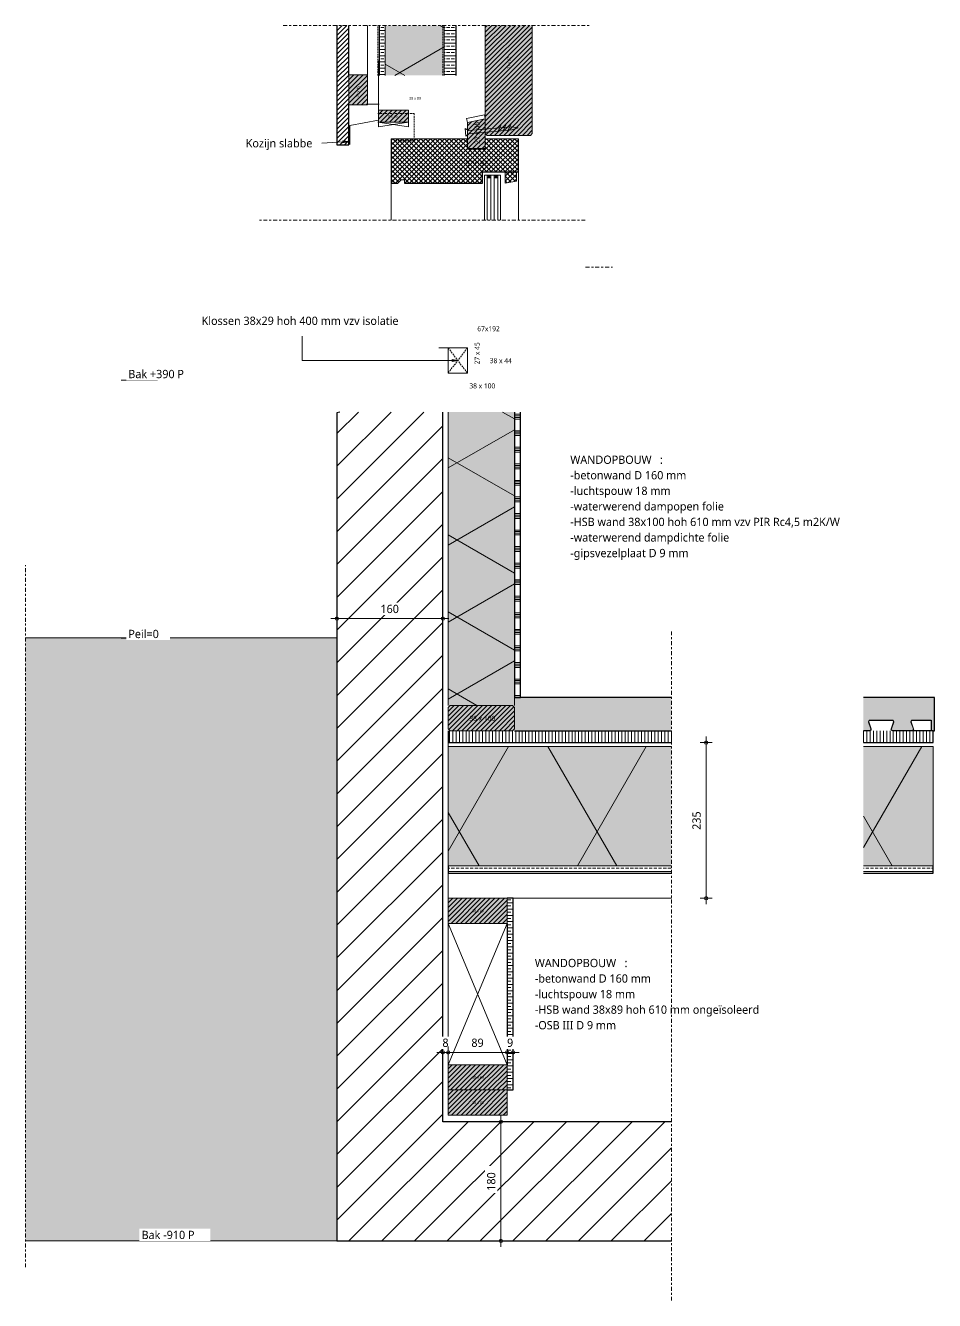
# Model space of a CAD drawing. Header units: millimetres. Extents: x 2927 to 18500, y -7154 to 6447.
# Drawn here: x 7715 to 9087, y -5746 to -3821 of the extents above; entities that cross this region are included whole.
import ezdxf

# ---------------------------------------------------------------- set-up
doc = ezdxf.new("R2010")
doc.units = ezdxf.units.MM
doc.linetypes.add('MV_center', pattern=[15, 6, -3, 3, -3])
doc.linetypes.add('MV_hidden', pattern=[3.75, 2.5, -1.25])
for name, color, linetype, lineweight in [('A-ANNO-DIMS', 211, 'Continuous', 13), ('A-ANNO-DIMS-5', 211, 'Continuous', 13), ('A-ANNO-NOTE', 131, 'Continuous', 18), ('A-DETL', 90, 'Continuous', 13), ('A-DETL-GENF', 92, 'Continuous', 18), ('A-DETL-MEDM', 33, 'Continuous', 18), ('G-ANNO-TEXT', 231, 'Continuous', 13)]:
    doc.layers.add(name, color=color, linetype=linetype, lineweight=lineweight)
doc.styles.add('Segoe UI', font='segoeui.ttf', dxfattribs={"height": 7.5})
doc.styles.add('Segoe UI_1', font='segoeui.ttf', dxfattribs={"height": 4})
doc.styles.add('Segoe UI_3', font='segoeui.ttf', dxfattribs={"height": 12.5})
doc.styles.add('Segoe UI_B', font='segoeui.ttf', dxfattribs={"height": 12.5})
doc.dimstyles.new('2_5_mm', dxfattribs={"dimscale": 304.8, "dimtxt": 13.092049, "dimasz": 0.016404, "dimexe": 0.029528, "dimexo": 0.0625, "dimgap": 0.014764, "dimtad": 1, "dimdec": 0, "dimzin": 0, "dimdsep": 46, "dimtxsty": 'Segoe UI_3', "dimblk1": 'DOTBLANK', "dimblk2": 'DOTBLANK', "dimsah": 1, "dimcen": 0.09, "dimdle": 0.029528, "dimazin": 0, "dimtfac": 1, "dimtdec": 4, "dimtix": 1, "dimtmove": 0, "dimatfit": 3, "dimfxl": 0.029528, "dimfxlon": 1, "dimtvp": 1, "dimtfill": 1, "dimtolj": 1, "dimtzin": 0, "dimarcsym": 2})
pattern_1 = [(0, (0, 0), (0, 9.476), []), (0, (0, 4.738), (0, 9.476), [4.738, -2.369])]
pattern_2 = [(45, (0, 0), (-3.535534, 3.535534), []), (135, (0, 0), (-3.535534, -3.535534), [])]

# ---------------------------------------------------------------- blocks, each defined once
blk = doc.blocks.new('42 isolatie - Type 1-3771744-Details Domera')
at = {"layer": 'A-DETL-GENF'}
h = blk.add_hatch(color=256, dxfattribs=at)
h.paths.add_polyline_path([(627, 0.8), (732.3, 0.8), (732.3, 180.8), (627, 180.8), (627, 14.7)])
h.paths.add_polyline_path([(337.3, 0.8), (337.3, 180.8), (0.3, 180.8), (0.3, 0.8)])
at = {"layer": 'A-DETL-GENF', "lineweight": 13}
h = blk.add_hatch(dxfattribs=at)
h.set_pattern_fill('FP_24', color=256, style=0, pattern_type=2)
h.set_pattern_definition([(60, (-2126.39, 181.76), (-155.885, 90), []), (120, (-2126.39, 181.76), (-155.885, -90), [])])
h.paths.add_polyline_path([(627, 0.8), (732.3, 0.8), (732.3, 180.8), (627, 180.8), (627, 14.7)])
h.paths.add_polyline_path([(337.3, 0.8), (337.3, 180.8), (0.3, 180.8), (0.3, 0.8)])
at = {"layer": 'A-DETL-GENF'}
for p, q in [((337.3, 180.8), (0.3, 180.8)), ((0.3, 180.8), (0.3, 0.8)), ((337.3, 180.8), (0.3, 180.8)), ((0.3, 180.8), (0.3, 0.8)), ((732.3, 180.8), (627, 180.8)), ((732.3, 180.8), (627, 180.8)), ((732.3, 0.8), (732.3, 180.8)), ((732.3, 0.8), (732.3, 180.8)), ((0.3, 0.8), (337.3, 0.8)), ((0.3, 0.8), (337.3, 0.8)), ((627, 0.8), (732.3, 0.8)), ((627, 0.8), (732.3, 0.8))]:
    blk.add_line(p, q, dxfattribs=at)
blk = doc.blocks.new('NLRS_00_DI_maskeer - Type 1-4234768-Details Domera')
at = {"layer": 'A-DETL-GENF', "linetype": 'MV_center'}
blk.add_line((960.4, 0), (-100, 0), dxfattribs=at)
blk = doc.blocks.new('00 hout_rechthoekig_sls - SLS 38x89-V230-Details Domera')
at = {"layer": 'A-DETL-GENF', "lineweight": 13}
blk.add_hatch(color=256, dxfattribs=at).paths.add_polyline_path([(89, -38), (89, 0), (0, 0), (0, -38)])
at = {"layer": 'A-DETL-MEDM', "lineweight": 13}
h = blk.add_hatch(dxfattribs=at)
h.set_pattern_fill('FP_285', color=256, style=0, pattern_type=2)
h.set_pattern_definition([(45, (-8353.127, 5427.985), (-3.535534, 3.535534), [])])
h.paths.add_polyline_path([(89, -38), (89, 0), (0, 0), (0, -38)])
at = {"layer": 'A-DETL-MEDM'}
for p, q in [((0, 0), (89, 0)), ((0, -38), (0, 0)), ((89, 0), (89, -38)), ((89, 0), (89, -38)), ((89, 0), (89, -38)), ((89, -38), (0, -38)), ((89, -38), (0, -38))]:
    blk.add_line(p, q, dxfattribs=at)
blk = doc.blocks.new('00 hout_rechthoekig_sls - SLS 38x89-V231-Details Domera')
at = {"layer": 'A-DETL-GENF', "lineweight": 13}
blk.add_hatch(color=256, dxfattribs=at).paths.add_polyline_path([(89, -38), (89, 0), (0, 0), (0, -38)])
at = {"layer": 'A-DETL-MEDM', "lineweight": 13}
h = blk.add_hatch(dxfattribs=at)
h.set_pattern_fill('FP_286', color=256, style=0, pattern_type=2)
h.set_pattern_definition([(45, (-8353.127, 5138.548), (-3.535534, 3.535534), [])])
h.paths.add_polyline_path([(89, -38), (89, 0), (0, 0), (0, -38)])
at = {"layer": 'A-DETL-MEDM'}
for p, q in [((0, 0), (89, 0)), ((0, -38), (0, 0)), ((89, 0), (89, -38)), ((89, 0), (89, -38)), ((89, 0), (89, -38)), ((89, -38), (0, -38)), ((89, -38), (0, -38))]:
    blk.add_line(p, q, dxfattribs=at)
blk = doc.blocks.new('23 Zwaluwstaartplaat - Lewis Zwaluwstaartplaat-V210-Details Domera')
at = {"layer": 'A-DETL-GENF'}
blk.add_hatch(color=256, dxfattribs=at).paths.add_polyline_path([(511.9, 0), (512.4, 0.1), (512.9, 0.3), (513.4, 0.6), (513.7, 1), (514, 1.4), (514.1, 1.9), (514.1, 2.5), (514, 3), (510.3, 13.6), (510.4, 14), (510.5, 14.4), (510.7, 14.8), (510.9, 15.1), (511.3, 15.3), (511.7, 15.5), (512.1, 15.5), (546.3, 15.5), (546.7, 15.3), (547.1, 15.1), (547.3, 14.8), (547.6, 14.3), (547.6, 14), (547.7, 13.6), (547.5, 13.1), (544, 3), (543.8, 2.5), (543.9, 1.9), (544, 1.4), (544.3, 1), (544.6, 0.6), (545.1, 0.3), (545.6, 0.1), (546.1, 0), (575.9, 0), (576.4, 0.1), (576.9, 0.3), (577.4, 0.6), (577.7, 1), (578, 1.4), (578.1, 1.9), (578.2, 2.5), (578, 3), (574.3, 13.6), (574.4, 14), (574.5, 14.4), (574.7, 14.8), (574.9, 15.1), (575.3, 15.3), (575.7, 15.5), (576.1, 15.5), (603.8, 15.5), (604.5, 16), (576.1, 16), (575.6, 15.9), (575.1, 15.7), (574.6, 15.4), (574.3, 15), (574, 14.6), (573.9, 14.1), (573.8, 13.5), (574, 13), (577.7, 2.4), (577.6, 2), (577.5, 1.6), (577.3, 1.2), (577.1, 0.9), (576.7, 0.7), (576.3, 0.5), (575.9, 0.5), (545.7, 0.5), (545.3, 0.7), (544.9, 1), (544.6, 1.4), (544.5, 1.6), (544.4, 2), (544.4, 2.5), (544.5, 3), (548.1, 13.2), (548.1, 13.6), (548.1, 14.1), (548, 14.6), (547.7, 15.1), (547.3, 15.5), (546.7, 15.8), (546.4, 15.9), (545.9, 16), (512.1, 16), (511.6, 15.9), (510.9, 15.7), (510.5, 15.3), (510.3, 15), (509.9, 14.4), (509.9, 14), (509.8, 13.5), (510, 13), (513.7, 2.4), (513.6, 2), (513.4, 1.4), (513.3, 1.2), (512.9, 0.9), (512.7, 0.7), (512.3, 0.5), (511.9, 0.5), (502.2, 0.5), (502.2, 0)])
for p, q in [((511.9, 0.5), (502.2, 0.5)), ((510, 13), (513.6, 2.8)), ((510.4, 13.2), (514, 3)), ((545.9, 16), (512.1, 16)), ((545.9, 15.5), (512.1, 15.5)), ((544, 3), (547.6, 13.2)), ((544.4, 2.8), (548, 13)), ((575.9, 0.5), (546.1, 0.5)), ((574, 13), (577.6, 2.8)), ((578, 3), (574.4, 13.2)), ((604.5, 16), (576.1, 16)), ((576.1, 15.5), (603.8, 15.5)), ((603.8, 15.5), (604.5, 16)), ((502.2, 0), (511.9, 0)), ((546.1, 0), (575.9, 0))]:
    blk.add_line(p, q, dxfattribs=at)
for centre, radius, start, end in [((512.1, 13.7), 2.25, 90, 199.4712), ((512.1, 13.7), 1.75, 90, 199.4712), ((511.9, 2.2), 2.25, 270, 19.4712), ((511.9, 2.2), 1.75, 270, 19.4712), ((546.1, 2.2), 2.25, 160.5288, 270), ((546.1, 2.2), 1.75, 160.5288, 270), ((545.9, 13.7), 2.25, 340.5288, 90), ((545.9, 13.7), 1.75, 340.5288, 90), ((576.1, 13.7), 2.25, 90, 199.4712), ((576.1, 13.7), 1.75, 90, 199.4712), ((575.9, 2.2), 2.25, 270, 19.4712), ((575.9, 2.2), 1.75, 270, 19.4712)]:
    blk.add_arc(centre, radius, start, end, dxfattribs=at)
blk = doc.blocks.new('NLRS_00_DI_maskeer - Type 1-4234777-Details Domera')
at = {"layer": 'A-DETL-GENF', "linetype": 'MV_center'}
blk.add_line((-100, 0), (910.4, 0), dxfattribs=at)
blk = doc.blocks.new('42 isolatie - Type 1-V232-Details Domera')
at = {"layer": 'A-DETL-GENF'}
blk.add_hatch(color=256, dxfattribs=at).paths.add_polyline_path([(38.3, 100.8), (38.3, 0.8), (481.5, 0.8), (481.5, 100.8), (64.8, 100.8)])
at = {"layer": 'A-DETL-GENF', "lineweight": 13}
h = blk.add_hatch(dxfattribs=at)
h.set_pattern_fill('FP_263', color=256, style=0, pattern_type=2)
h.set_pattern_definition([(60, (0, 0), (-87.295, 50.4), []), (120, (0, 0), (-87.295, -50.4), [])])
h.paths.add_polyline_path([(38.3, 100.8), (38.3, 0.8), (481.5, 0.8), (481.5, 100.8), (64.8, 100.8)])
at = {"layer": 'A-DETL-GENF'}
for p, q in [((481.5, 100.8), (38.3, 100.8)), ((481.5, 100.8), (38.3, 100.8)), ((38.3, 0.8), (50.3, 0.8)), ((38.3, 0.8), (50.3, 0.8)), ((50.3, 0.8), (481.5, 0.8))]:
    blk.add_line(p, q, dxfattribs=at)
blk = doc.blocks.new('42 isolatie - Type 1-3772038-Details Domera')
at = {"layer": 'A-DETL-GENF'}
blk.add_hatch(color=256, dxfattribs=at).paths.add_polyline_path([(228.3, -0.8), (153, -0.8), (153, -89.8), (228.3, -89.8)])
at = {"layer": 'A-DETL-GENF', "lineweight": 13}
h = blk.add_hatch(dxfattribs=at)
h.set_pattern_fill('FP_16', color=256, style=0, pattern_type=2)
h.set_pattern_definition([(300, (-357.56, -184.11), (-79.674, -46), []), (240, (-357.56, -184.11), (-79.674, 46), [])])
h.paths.add_polyline_path([(228.3, -0.8), (153, -0.8), (153, -89.8), (228.3, -89.8)])
at = {"layer": 'A-DETL-GENF'}
for p, q in [((228.3, -0.8), (153, -0.8)), ((228.3, -0.8), (153, -0.8)), ((153, -89.8), (228.3, -89.8)), ((153, -89.8), (228.3, -89.8))]:
    blk.add_line(p, q, dxfattribs=at)
blk = doc.blocks.new('00 hout_rechthoekig_sls - SLS 38x100-V233-Details Domera')
at = {"layer": 'A-DETL-GENF'}
blk.add_hatch(color=256, dxfattribs=at).paths.add_polyline_path([(97.2, -38), (100, -35.2), (100, -2.8), (97.2, 0), (2.8, 0), (0, -2.8), (0, -35.2), (2.8, -38), (84.4, -38)])
at = {"layer": 'A-DETL-MEDM', "lineweight": 13}
h = blk.add_hatch(dxfattribs=at)
h.set_pattern_fill('FP_287', color=256, style=0, pattern_type=2)
h.set_pattern_definition([(45, (-8353.127, 4847.548), (-3.535534, 3.535534), [])])
h.paths.add_polyline_path([(97.2, -38), (100, -35.2), (100, -2.8), (97.2, 0), (2.8, 0), (0, -2.8), (0, -35.2), (2.8, -38), (84.4, -38)])
at = {"layer": 'A-DETL-MEDM'}
for p, q in [((0, -2.8), (2.8, 0)), ((2.8, 0), (0, -2.8)), ((2.8, 0), (97.2, 0)), ((97.2, 0), (100, -2.8)), ((0, -2.8), (0, -35.2)), ((97.2, 0), (100, -2.8)), ((100, -35.2), (100, -2.8)), ((2.8, -38), (0, -35.2)), ((0, -35.2), (2.8, -38)), ((2.8, -38), (97.2, -38)), ((100, -35.2), (97.2, -38)), ((97.2, -38), (100, -35.2))]:
    blk.add_line(p, q, dxfattribs=at)
blk = doc.blocks.new('NLRS_00_DI_maskeer - Type 1-V235-Details Domera')
at = {"layer": 'A-DETL-GENF', "linetype": 'MV_center'}
blk.add_line((381.3, 0), (422.2, 0), dxfattribs=at)
blk = doc.blocks.new('00 hout_rechthoekig_sls - Vuren 27x45-V236-Details Domera')
at = {"layer": 'A-DETL-GENF', "lineweight": 13}
blk.add_hatch(color=256, dxfattribs=at).paths.add_polyline_path([(0, 27), (0, 0), (45, 0), (39.8, 27), (15, 27)])
at = {"layer": 'A-DETL-MEDM', "lineweight": 13}
h = blk.add_hatch(dxfattribs=at)
h.set_pattern_fill('FP_288', color=256, style=0, pattern_type=2)
h.set_pattern_definition([(315, (4006.639, 8409.127), (3.535534, 3.535534), [])])
h.paths.add_polyline_path([(0, 27), (0, 0), (45, 0), (39.8, 27), (15, 27)])
at = {"layer": 'A-DETL-MEDM'}
for p, q in [((15, 27), (0, 27)), ((0, 27), (0, 0)), ((15, 27), (0, 27)), ((39.8, 27), (15, 27)), ((39.8, 27), (15, 27)), ((0, 0), (15, 0)), ((15, 0), (20, 0)), ((20, 0), (22.8, 0)), ((22.8, 0), (45, 0))]:
    blk.add_line(p, q, dxfattribs=at)
blk = doc.blocks.new('00 hout_rechthoekig_sls - Vuren 71x221-V237-Details Domera')
at = {"layer": 'A-DETL-GENF'}
blk.add_hatch(color=256, dxfattribs=at).paths.add_polyline_path([(0, -68.2), (2.8, -71), (166, -71), (166, 0), (2.8, 0), (0, -2.8)])
at = {"layer": 'A-DETL-MEDM', "lineweight": 13}
h = blk.add_hatch(dxfattribs=at)
h.set_pattern_fill('FP_289', color=256, style=0, pattern_type=2)
h.set_pattern_definition([(315, (3986.639, 8409.127), (3.535534, 3.535534), [])])
h.paths.add_polyline_path([(0, -68.2), (2.8, -71), (166, -71), (166, 0), (2.8, 0), (0, -2.8)])
at = {"layer": 'A-DETL-MEDM'}
for p, q in [((0, -2.8), (2.8, 0)), ((2.8, 0), (0, -2.8)), ((2.8, 0), (166, 0)), ((0, -2.8), (0, -68.2)), ((2.8, -71), (0, -68.2)), ((0, -68.2), (2.8, -71)), ((2.8, -71), (166, -71))]:
    blk.add_line(p, q, dxfattribs=at)
blk = doc.blocks.new('31 driedubbel_glas - HR___ 2-3449437-Details Domera')
at = {"layer": 'A-DETL-GENF', "lineweight": 13}
for p, q in [((125, 0), (57, 0)), ((125, -14.5), (125, 0)), ((125, -4), (57, -4)), ((57, -9.5), (125, -9.5)), ((57, -14.5), (125, -14.5)), ((121, -4), (121, -9.5)), ((121, -9.5), (125, -4)), ((121, -4), (125, -9.5)), ((125, -14.5), (121, -20)), ((121, -14.5), (125, -20)), ((121, -20), (121, -14.5)), ((125, -14.5), (125, -20)), ((125, -20), (57, -20)), ((57, -24), (125, -24)), ((125, -20), (121, -20)), ((125, -24), (125, -20))]:
    blk.add_line(p, q, dxfattribs=at)
blk = doc.blocks.new('28 schroef - 5_0x80-4440999-Details Domera')
at = {"layer": 'A-DETL-GENF', "lineweight": 13}
h = blk.add_hatch(dxfattribs=at)
h.set_pattern_fill('FP_87', color=256, style=0, pattern_type=2)
h.set_pattern_definition([(240, (0, 0), (-11.2583, 6.5), [])])
h.paths.add_polyline_path([(50, -6), (70, -6), (70, 6), (50, 6), (50, -2.4)])
h = blk.add_hatch(dxfattribs=at)
h.set_pattern_fill('FP_88', color=256, style=0, pattern_type=2)
h.set_pattern_definition([(240, (7.5, 0), (-11.2583, 6.5), [])])
h.paths.add_polyline_path([(50, -6), (70, -6), (70, 6), (50, 6), (50, -2.4)])
for p, q in [((0, -6), (0, 6)), ((0, 6), (5, 2.5)), ((5, 2.5), (70, 2.5)), ((70, 2.5), (80, 0)), ((80, 0), (70, -2.5)), ((5, -2.5), (0, -6)), ((70, -2.5), (5, -2.5))]:
    blk.add_line(p, q, dxfattribs=at)
blk = doc.blocks.new('NLRS_00_DI_maskeer - Type 1-4234780-Details Domera')
at = {"layer": 'A-DETL-GENF', "linetype": 'MV_center'}
blk.add_line((392.2, 0), (-100, 0), dxfattribs=at)
blk = doc.blocks.new('00 hout_rechthoekig_sls - SLS 38x89-V248-Details Domera')
at = {"layer": 'A-DETL-GENF', "lineweight": 13}
blk.add_hatch(color=256, dxfattribs=at).paths.add_polyline_path([(89, -38), (89, 0), (0, 0), (0, -38)])
at = {"layer": 'A-DETL-MEDM', "lineweight": 13}
h = blk.add_hatch(dxfattribs=at)
h.set_pattern_fill('FP_297', color=256, style=0, pattern_type=2)
h.set_pattern_definition([(45, (-8353.127, 5389.985), (-3.535534, 3.535534), [])])
h.paths.add_polyline_path([(89, -38), (89, 0), (0, 0), (0, -38)])
at = {"layer": 'A-DETL-MEDM'}
for p, q in [((0, 0), (89, 0)), ((0, -38), (0, 0)), ((89, 0), (89, -38)), ((89, 0), (89, -38)), ((89, 0), (89, -38)), ((89, -38), (0, -38)), ((89, -38), (0, -38))]:
    blk.add_line(p, q, dxfattribs=at)
blk = doc.blocks.new('00 hout_rechthoekig_sls - Vuren 28x45-V252-Details Domera')
at = {"layer": 'A-DETL-GENF', "lineweight": 13}
blk.add_hatch(color=256, dxfattribs=at).paths.add_polyline_path([(45, 0), (45, 28), (0, 28), (0, 0)])
at = {"layer": 'A-DETL-MEDM', "lineweight": 13}
h = blk.add_hatch(dxfattribs=at)
h.set_pattern_fill('FP_301', color=256, style=0, pattern_type=2)
h.set_pattern_definition([(135, (-3895.285, -8203.127), (-3.535534, -3.535534), [])])
h.paths.add_polyline_path([(45, 0), (45, 28), (0, 28), (0, 0)])
at = {"layer": 'A-DETL-MEDM'}
for p, q in [((45, 28), (0, 28)), ((0, 28), (0, 0)), ((45, 28), (0, 28)), ((45, 0), (45, 28)), ((45, 0), (45, 28)), ((45, 0), (45, 28)), ((0, 0), (45, 0))]:
    blk.add_line(p, q, dxfattribs=at)
blk = doc.blocks.new('NLRS_00_DI_maskeer - Type 1-4234781-Details Domera')
at = {"layer": 'A-DETL-GENF', "linetype": 'MV_center'}
blk.add_line((363, 0), (-100, 0), dxfattribs=at)
blk = doc.blocks.new('00 hout_rechthoekig_sls - Vuren 18x45-V253-Details Domera')
at = {"layer": 'A-DETL-GENF', "lineweight": 13}
blk.add_hatch(color=256, dxfattribs=at).paths.add_polyline_path([(0, 18), (0, 0), (45, 0), (45, 18)])
at = {"layer": 'A-DETL-MEDM', "lineweight": 13}
h = blk.add_hatch(dxfattribs=at)
h.set_pattern_fill('FP_302', color=256, style=0, pattern_type=2)
h.set_pattern_definition([(225, (8293.127, -3948.639), (3.535534, -3.535534), [])])
h.paths.add_polyline_path([(0, 18), (0, 0), (45, 0), (45, 18)])
at = {"layer": 'A-DETL-MEDM'}
for p, q in [((45, 18), (0, 18)), ((0, 18), (0, 0)), ((45, 18), (0, 18)), ((0, 0), (45, 0)), ((45, 0), (45, 18)), ((45, 0), (45, 18)), ((45, 0), (45, 18))]:
    blk.add_line(p, q, dxfattribs=at)
blk = doc.blocks.new('DIMBLOCK290-Details Domera')
at = {"layer": 'A-ANNO-DIMS-5'}
for p, q in [((8742.5, -4903.5), (8733.5, -4903.5)), ((8742.5, -5147.5), (8742.5, -4894.5)), ((8742.5, -4903.5), (8751.5, -4903.5)), ((8742.5, -5138.5), (8733.5, -5138.5)), ((8742.5, -5138.5), (8751.5, -5138.5))]:
    blk.add_line(p, q, dxfattribs=at)
for centre in [(8742.5, -4903.5), (8742.5, -5138.5)]:
    blk.add_circle(centre, 2.5, dxfattribs=at)
at = {"layer": 'A-ANNO-DIMS-5', "color": 0, "insert": (8721.7, -5035.3), "char_height": 12.5, "width": 34.277, "attachment_point": 1, "rotation": 90, "line_spacing_factor": 1.142579, "style": 'Segoe UI_3', "bg_fill": 3, "box_fill_scale": 1.25, "bg_fill_color": 9, "bg_fill_true_color": 13158600, "bg_fill_transparency": 0}
blk.add_mtext('235', dxfattribs=at)
blk = doc.blocks.new('_DotBlank')
at = {"color": 0, "linetype": 'ByBlock', "lineweight": -2}
blk.add_line((-0.5, 0), (-1, 0), dxfattribs=at)
blk.add_circle((0, 0), 0.5, dxfattribs=at)
blk = doc.blocks.new('DIMBLOCK291-Details Domera')
at = {"layer": 'A-ANNO-DIMS-5'}
for p, q in [((8176.1, -4716.2), (8354.1, -4716.2)), ((8185.1, -4716.2), (8185.1, -4707.2)), ((8185.1, -4716.2), (8185.1, -4725.2)), ((8345.1, -4716.2), (8345.1, -4707.2)), ((8345.1, -4716.2), (8345.1, -4725.2))]:
    blk.add_line(p, q, dxfattribs=at)
for centre in [(8185.1, -4716.2), (8345.1, -4716.2)]:
    blk.add_circle(centre, 2.5, dxfattribs=at)
at = {"layer": 'A-ANNO-DIMS-5', "color": 0, "insert": (8250.8, -4695.4), "char_height": 12.5, "width": 34.277, "attachment_point": 1, "line_spacing_factor": 1.142579, "style": 'Segoe UI_3', "bg_fill": 3, "box_fill_scale": 1.25, "bg_fill_color": 9, "bg_fill_true_color": 13158600, "bg_fill_transparency": 0}
blk.add_mtext('160', dxfattribs=at)
blk = doc.blocks.new('DIMBLOCK292-Details Domera')
at = {"layer": 'A-ANNO-DIMS-5'}
for p, q in [((8432.6, -5467), (8432.6, -5665)), ((8432.6, -5476), (8423.6, -5476)), ((8432.6, -5476), (8441.6, -5476)), ((8432.6, -5656), (8423.6, -5656)), ((8432.6, -5656), (8441.6, -5656))]:
    blk.add_line(p, q, dxfattribs=at)
for centre in [(8432.6, -5476), (8432.6, -5656)]:
    blk.add_circle(centre, 2.5, dxfattribs=at)
at = {"layer": 'A-ANNO-DIMS-5', "color": 0, "insert": (8411.8, -5580.3), "char_height": 12.5, "width": 34.277, "attachment_point": 1, "rotation": 90, "line_spacing_factor": 1.142579, "style": 'Segoe UI_3', "bg_fill": 3, "box_fill_scale": 1.25, "bg_fill_color": 9, "bg_fill_true_color": 13158600, "bg_fill_transparency": 0}
blk.add_mtext('180', dxfattribs=at)
blk = doc.blocks.new('DIMBLOCK293-Details Domera')
at = {"layer": 'A-ANNO-DIMS-5'}
for p, q in [((8336.1, -5371.3), (8353.1, -5371.3)), ((8345.1, -5371.3), (8345.1, -5362.3)), ((8345.1, -5371.3), (8345.1, -5380.3)), ((8353.1, -5371.3), (8353.1, -5362.3)), ((8353.1, -5371.3), (8353.1, -5380.3))]:
    blk.add_line(p, q, dxfattribs=at)
for centre in [(8345.1, -5371.3), (8353.1, -5371.3)]:
    blk.add_circle(centre, 2.5, dxfattribs=at)
at = {"layer": 'A-ANNO-DIMS-5', "color": 0, "insert": (8344.4, -5350.5), "char_height": 12.5, "width": 11.426, "attachment_point": 1, "line_spacing_factor": 1.142579, "style": 'Segoe UI_3', "bg_fill": 3, "box_fill_scale": 1.25, "bg_fill_color": 9, "bg_fill_true_color": 13158600, "bg_fill_transparency": 0}
blk.add_mtext('8', dxfattribs=at)
blk = doc.blocks.new('DIMBLOCK294-Details Domera')
at = {"layer": 'A-ANNO-DIMS-5'}
for p, q in [((8353.1, -5371.3), (8353.1, -5362.3)), ((8353.1, -5371.3), (8442.1, -5371.3)), ((8353.1, -5371.3), (8353.1, -5380.3)), ((8442.1, -5371.3), (8442.1, -5362.3)), ((8442.1, -5371.3), (8442.1, -5380.3))]:
    blk.add_line(p, q, dxfattribs=at)
for centre in [(8353.1, -5371.3), (8442.1, -5371.3)]:
    blk.add_circle(centre, 2.5, dxfattribs=at)
at = {"layer": 'A-ANNO-DIMS-5', "color": 0, "insert": (8388.1, -5350.5), "char_height": 12.5, "width": 22.852, "attachment_point": 1, "line_spacing_factor": 1.142579, "style": 'Segoe UI_3', "bg_fill": 3, "box_fill_scale": 1.25, "bg_fill_color": 9, "bg_fill_true_color": 13158600, "bg_fill_transparency": 0}
blk.add_mtext('89', dxfattribs=at)
blk = doc.blocks.new('DIMBLOCK295-Details Domera')
at = {"layer": 'A-ANNO-DIMS-5'}
for p, q in [((8442.1, -5371.3), (8442.1, -5362.3)), ((8442.1, -5371.3), (8460.1, -5371.3)), ((8442.1, -5371.3), (8442.1, -5380.3)), ((8451.1, -5371.3), (8451.1, -5362.3)), ((8451.1, -5371.3), (8451.1, -5380.3))]:
    blk.add_line(p, q, dxfattribs=at)
for centre in [(8442.1, -5371.3), (8451.1, -5371.3)]:
    blk.add_circle(centre, 2.5, dxfattribs=at)
at = {"layer": 'A-ANNO-DIMS-5', "color": 0, "insert": (8441.9, -5350.5), "char_height": 12.5, "width": 11.426, "attachment_point": 1, "line_spacing_factor": 1.142579, "style": 'Segoe UI_3', "bg_fill": 3, "box_fill_scale": 1.25, "bg_fill_color": 9, "bg_fill_true_color": 13158600, "bg_fill_transparency": 0}
blk.add_mtext('9', dxfattribs=at)

msp = doc.modelspace()

# ---------------------------------------------------------------- hatches: boundary and pattern name
at = {"layer": 'A-DETL-GENF', "lineweight": 13}
h = msp.add_hatch(dxfattribs=at)
h.set_pattern_fill('FP_10', color=250, style=0, pattern_type=2)
h.set_pattern_definition([(45, (0, 0), (-3.535534, 3.535534), [])])
h.paths.add_polyline_path([(8203.1, -4000.9), (8203.1, -3820.6), (8185.1, -3820.6), (8185.1, -4000.9)])
h = msp.add_hatch(dxfattribs=at)
h.set_pattern_fill('FP_4', color=250, style=0, pattern_type=2)
h.set_pattern_definition(pattern_1)
h.paths.add_polyline_path([(8258.1, -3895.9), (8258.1, -3820.6), (8249.1, -3820.6), (8249.1, -3895.9)])
h = msp.add_hatch(dxfattribs=at)
h.set_pattern_fill('FP_4', color=250, style=0, pattern_type=2)
h.set_pattern_definition(pattern_1)
h.paths.add_polyline_path([(8365.1, -3895.9), (8365.1, -3820.6), (8347.1, -3820.6), (8347.1, -3895.9)])
h = msp.add_hatch(dxfattribs=at)
h.set_pattern_fill('FP_12', color=250, style=0, pattern_type=2)
h.set_pattern_definition(pattern_2)
h.paths.add_polyline_path([(8287.1, -4058.6), (8405.1, -4058.6), (8405.1, -4041.6), (8459.1, -4041.6), (8459.1, -3991.6), (8409.1, -3991.6), (8409.1, -4007.3), (8382.1, -4007.3), (8382.1, -3991.6), (8267.1, -3991.6), (8267.1, -4058.6), (8277.1, -4058.6), (8282.1, -4053.6), (8287.1, -4053.6)])
h = msp.add_hatch(dxfattribs=at)
h.set_pattern_fill('FP_12', color=250, style=0, pattern_type=2)
h.set_pattern_definition(pattern_2)
h.paths.add_polyline_path([(8439.1, -4058.6), (8456.1, -4055.6), (8456.1, -4041.6), (8439.1, -4041.6)])
h = msp.add_hatch(dxfattribs=at)
h.set_pattern_fill('FP_248', color=250, style=0, pattern_type=2)
h.set_pattern_definition([(45, (0, 0), (-24.74874, 24.74874), [])])
h.paths.add_polyline_path([(8506.4, -5656), (8690.1, -5656), (8690.1, -5476), (8345.1, -5476), (8345.1, -4404.3), (8189.8, -4404.3), (8185.1, -4405.6), (8185.1, -5656), (8231.1, -5656)])
h = msp.add_hatch(dxfattribs=at)
h.set_pattern_fill('FP_144', color=253, style=0, pattern_type=2)
h.set_pattern_definition([(0, (0, 10), (0, 25), []), (0, (0, 12.5), (0, 25), []), (0, (0, 15), (0, 25), []), (0, (0, 17.5), (0, 25), [])])
h.paths.add_polyline_path([(8453.1, -4835.5), (8462.1, -4835.5), (8462.1, -4404.3), (8453.1, -4404.3), (8453.1, -4821.1)])
at = {"layer": 'A-DETL-GENF'}
for color, points in [(254, [(7955.8, -5656), (8185.1, -5656), (8185.1, -4745.5), (7715.1, -4745.5), (7715.1, -5656)]), (9, [(8506.4, -4885.5), (8690.1, -4885.5), (8690.1, -4835.5), (8453.1, -4835.5), (8453.1, -4885.5)]), (9, [(9087.1, -4885.5), (9087.1, -4835.5), (8979.8, -4835.5), (8979.8, -4885), (8990, -4885), (8990.3, -4884.9), (8990.7, -4884.6), (8991.1, -4884.1), (8991.2, -4883.9), (8991.3, -4883.5), (8991.3, -4883.1), (8991.1, -4882.5), (8987.6, -4872.4), (8987.5, -4872), (8987.5, -4871.5), (8987.7, -4870.8), (8987.9, -4870.5), (8988.3, -4870), (8988.9, -4869.7), (8989.3, -4869.6), (8989.7, -4869.5), (9024, -4869.6), (9024.1, -4869.6), (9024.7, -4869.9), (9025.2, -4870.3), (9025.4, -4870.5), (9025.7, -4871.2), (9025.8, -4871.6), (9025.8, -4872), (9025.7, -4872.5), (9022, -4883.1), (9022, -4883.6), (9022.2, -4884.1), (9022.3, -4884.3), (9022.7, -4884.7), (9022.9, -4884.9), (9023.3, -4885), (9023.7, -4885), (9054, -4885), (9054.3, -4884.9), (9054.7, -4884.6), (9055.1, -4884.1), (9055.2, -4883.9), (9055.3, -4883.5), (9055.3, -4883.1), (9055.1, -4882.5), (9051.6, -4872.4), (9051.5, -4872), (9051.5, -4871.5), (9051.7, -4870.8), (9051.9, -4870.5), (9052.3, -4870.1), (9052.9, -4869.7), (9053.3, -4869.6), (9053.7, -4869.5), (9082.1, -4869.5), (9082.1, -4885.5), (9085.1, -4885.5)])]:
    msp.add_hatch(color=color, dxfattribs=at).paths.add_polyline_path(points)
at = {"layer": 'A-DETL-GENF', "lineweight": 13}
h = msp.add_hatch(dxfattribs=at)
h.set_pattern_fill('FP_64', color=253, style=0, pattern_type=2)
h.set_pattern_definition([(90, (0, 0), (-5, 3e-16), [])])
h.paths.add_polyline_path([(8353.1, -4903.5), (8690.1, -4903.5), (8690.1, -4885.5), (8353.1, -4885.5)])
h.paths.add_polyline_path([(9085.1, -4903.5), (9085.1, -4885.5), (8979.8, -4885.5), (8979.8, -4903.5), (9057, -4903.5)])
h = msp.add_hatch(dxfattribs=at)
h.set_pattern_fill('FP_4', color=250, style=0, pattern_type=2)
h.set_pattern_definition(pattern_1)
h.paths.add_polyline_path([(8506.4, -5100.5), (8690.1, -5100.5), (8690.1, -5089.5), (8353.1, -5089.5), (8353.1, -5100.5)])
h.paths.add_polyline_path([(9085.1, -5100.5), (9085.1, -5089.5), (8979.8, -5089.5), (8979.8, -5100.5), (9057, -5100.5)])
h = msp.add_hatch(dxfattribs=at)
h.set_pattern_fill('FP_4', color=250, style=0, pattern_type=2)
h.set_pattern_definition(pattern_1)
h.paths.add_polyline_path([(8442.1, -5428), (8451.1, -5428), (8451.1, -5138.5), (8442.1, -5138.5), (8442.1, -5390)])
at = {"layer": 'G-ANNO-TEXT'}
for points in [[(8203.2, -3995.8), (8194.1, -3994.8), (8194.3, -3998)], [(8368.2, -4326.6), (8359.2, -4325), (8359.2, -4328.1)]]:
    msp.add_hatch(color=7, dxfattribs=at).paths.add_polyline_path(points)

# ---------------------------------------------------------------- linework, layer by layer
at = {"layer": 'A-DETL', "lineweight": 25}
for p, q in [((8185.1, -3820.6), (8185.1, -4000.9)), ((8203.1, -3895.3), (8203.1, -3820.6)), ((8249.1, -3820.6), (8249.1, -3895.9)), ((8365.1, -3895.9), (8365.1, -3820.6)), ((8203.1, -4000.9), (8203.1, -3940.3)), ((8185.1, -4000.9), (8203.1, -4000.9)), ((8189.8, -4404.3), (8185.1, -4405.6)), ((8185.1, -4405.6), (8185.1, -5656)), ((8345.1, -4557.5), (8345.1, -4404.3)), ((8453.1, -4404.3), (8453.1, -4835.5)), ((8462.1, -4835.5), (8462.1, -4404.3)), ((8345.1, -5476), (8345.1, -4557.5)), ((8453.1, -4835.5), (8462.1, -4835.5)), ((8690.1, -4835.5), (8462.1, -4835.5)), ((9087.1, -4835.5), (8979.8, -4835.5)), ((9087.1, -4885.5), (9087.1, -4835.5)), ((9082.1, -4869.5), (9082.1, -4885.5)), ((8353.1, -4885.5), (8353.1, -4903.5)), ((8453.1, -4885.5), (8690.1, -4885.5)), ((9085.1, -4885.5), (9053.5, -4885.5)), ((9085.1, -4885.5), (9087.1, -4885.5)), ((9085.1, -4903.5), (9085.1, -4885.5)), ((8353.1, -4903.5), (8690.1, -4903.5)), ((8979.8, -4903.5), (9085.1, -4903.5)), ((8353.1, -5089.5), (8353.1, -5100.5)), ((8353.1, -5100.5), (8690.1, -5100.5)), ((8979.8, -5100.5), (9085.1, -5100.5)), ((9085.1, -5100.5), (9085.1, -5089.5)), ((8451.1, -5138.5), (8442.1, -5138.5)), ((8451.1, -5428), (8451.1, -5138.5)), ((8442.1, -5176.5), (8442.1, -5390)), ((8442.1, -5428), (8451.1, -5428)), ((8690.1, -5476), (8345.1, -5476)), ((8185.1, -5656), (8690.1, -5656))]:
    msp.add_line(p, q, dxfattribs=at)
at = {"layer": 'A-DETL', "lineweight": 18}
for p, q in [((8231.1, -3895.3), (8231.1, -3820.6)), ((8248.1, -3873.8), (8248.1, -3963.8)), ((8249.1, -3939.6), (8231.1, -3939.6)), ((8248.1, -3963.8), (8204.7, -3971.5)), ((8408, -3955.7), (8381, -3961)), ((8381, -3961), (8382.1, -3966.9)), ((8382.1, -3966.9), (8409.1, -3961.6)), ((8409.1, -3961.6), (8408, -3955.7)), ((8204.7, -4000.5), (8204.7, -3971.5)), ((8293.1, -3973.6), (8246.9, -3966.6)), ((8248.1, -3973.6), (8293.1, -3966.6)), ((8248.1, -3966.8), (8248.1, -3973.6)), ((8293.1, -3966.6), (8293.1, -3973.6)), ((8382.1, -3991.6), (8267.1, -3991.6)), ((8382.1, -4007.3), (8382.1, -3991.6)), ((8459.1, -3991.6), (8409.1, -3991.6)), ((8409.1, -3991.6), (8409.1, -4007.3)), ((8409.1, -4007.3), (8382.1, -4007.3)), ((8439.1, -4041.6), (8439.1, -4058.6)), ((8456.1, -4055.6), (8456.1, -4041.6)), ((8277.1, -4058.6), (8282.1, -4053.6)), ((8282.1, -4053.6), (8287.1, -4053.6)), ((8287.1, -4053.6), (8287.1, -4058.6)), ((8439.1, -4058.6), (8456.1, -4055.6)), ((8339.1, -4307.5), (8382.1, -4307.5)), ((8353.1, -4307.5), (8353.1, -4345.5)), ((8382.1, -4345.5), (8382.1, -4307.5)), ((8353.1, -4345.5), (8382.1, -4345.5)), ((7859.5, -4356), (7914.5, -4356)), ((8185.1, -4745.5), (7715.1, -4745.5)), ((7859.5, -4746), (7914.5, -4746)), ((8185.1, -5656), (8185.1, -4745.5)), ((8353.1, -5038.5), (8353.1, -4885.5)), ((8353.1, -5138.5), (8353.1, -5100.5)), ((8451.1, -5138.5), (8690.1, -5138.5)), ((8353.1, -5390), (8353.1, -5176.5)), ((8353.1, -5176.5), (8442.1, -5390)), ((8353.1, -5390), (8442.1, -5176.5)), ((7715.1, -5656), (8185.1, -5656)), ((7879.5, -5656), (7934.5, -5656))]:
    msp.add_line(p, q, dxfattribs=at)
at = {"layer": 'A-DETL', "linetype": 'MV_hidden', "lineweight": 18}
for p, q in [((8246.9, -3895.9), (8246.9, -3820.6)), ((8345.1, -3895.9), (8345.1, -3820.6)), ((8246.9, -3953.6), (8301.9, -3953.6)), ((8301.9, -3953.6), (8301.9, -3995)), ((8301.9, -3995), (8275.2, -3995)), ((8353.1, -4307.5), (8382.1, -4345.5)), ((8382.1, -4307.5), (8353.1, -4345.5))]:
    msp.add_line(p, q, dxfattribs=at)
at = {"layer": 'A-DETL'}
for p, q in [((8459.1, -4114.6), (8459.1, -4041.6)), ((8267.1, -4114.6), (8267.1, -4058.6))]:
    msp.add_line(p, q, dxfattribs=at)
at = {"layer": 'A-DETL-MEDM', "lineweight": 25}
for p, q in [((8267.1, -3991.6), (8267.1, -4058.6)), ((8459.1, -4041.6), (8459.1, -3991.6)), ((8405.1, -4058.6), (8405.1, -4041.6)), ((8405.1, -4041.6), (8459.1, -4041.6)), ((8267.1, -4058.6), (8277.1, -4058.6)), ((8287.1, -4058.6), (8405.1, -4058.6))]:
    msp.add_line(p, q, dxfattribs=at)
at = {"layer": 'G-ANNO-TEXT', "color": 250}
for p, q in [((8162.6, -3998.5), (8162.2, -3998.5)), ((8203.2, -3995.8), (8162.6, -3998.5)), ((8203.2, -3995.8), (8194.1, -3994.8)), ((8194.1, -3994.8), (8194.3, -3998)), ((8194.3, -3998), (8203.2, -3995.8)), ((8132.5, -4326.6), (8132.5, -4289.9)), ((8368.2, -4326.6), (8132.5, -4326.6)), ((8368.2, -4326.6), (8359.2, -4325)), ((8359.2, -4325), (8359.2, -4328.1)), ((8359.2, -4328.1), (8368.2, -4326.6))]:
    msp.add_line(p, q, dxfattribs=at)

# ---------------------------------------------------------------- block references
at = {"layer": 'A-DETL-GENF', "linetype": 'MV_center'}
for name, p, rotation in [('NLRS_00_DI_maskeer - Type 1-4234781-Details Domera', (8467.1, -3820.6), 180), ('NLRS_00_DI_maskeer - Type 1-4234768-Details Domera', (7715.1, -4735.5), 269.9999999999999), ('NLRS_00_DI_maskeer - Type 1-4234777-Details Domera', (8690.1, -4835.5), 269.9999999999999)]:
    msp.add_blockref(name, p, dxfattribs=dict(at, rotation=rotation))
at = {"layer": 'A-DETL-GENF'}
for name, p, rotation in [('42 isolatie - Type 1-3772038-Details Domera', (8347.9, -3667.7), 270.0000000000001), ('42 isolatie - Type 1-V232-Details Domera', (8453.9, -4885.8), 89.99999999999991)]:
    msp.add_blockref(name, p, dxfattribs=dict(at, rotation=rotation))
at = {"layer": 'A-DETL-GENF', "lineweight": 13}
for name, p, rotation in [('28 schroef - 5_0x80-4440999-Details Domera', (8379.1, -3982), 4.999999999999626), ('31 driedubbel_glas - HR___ 2-3449437-Details Domera', (8408.1, -4171.6), 90)]:
    msp.add_blockref(name, p, dxfattribs=dict(at, rotation=rotation))
at = {"layer": 'A-DETL-GENF', "linetype": 'MV_center'}
for name, p in [('NLRS_00_DI_maskeer - Type 1-4234780-Details Domera', (8167.9, -4114.6)), ('NLRS_00_DI_maskeer - Type 1-V235-Details Domera', (8178.9, -4185.6))]:
    msp.add_blockref(name, p, dxfattribs=at)
at = {"layer": 'A-DETL-GENF'}
for name, p in [('23 Zwaluwstaartplaat - Lewis Zwaluwstaartplaat-V210-Details Domera', (8477.6, -4885.5)), ('42 isolatie - Type 1-3771744-Details Domera', (8352.8, -5090.3))]:
    msp.add_blockref(name, p, dxfattribs=at)
at = {"layer": 'A-DETL-MEDM', "rotation": 90.00000000000021}
msp.add_blockref('00 hout_rechthoekig_sls - Vuren 71x221-V237-Details Domera', (8409.1, -3986.6), dxfattribs=at)
at = {"layer": 'A-DETL-MEDM', "lineweight": 13}
for name, p, rotation in [('00 hout_rechthoekig_sls - Vuren 28x45-V252-Details Domera', (8203.1, -3895.3), 270), ('00 hout_rechthoekig_sls - Vuren 18x45-V253-Details Domera', (8293.1, -3948.6), 180), ('00 hout_rechthoekig_sls - Vuren 27x45-V236-Details Domera', (8409.1, -4006.6), 90.00000000000017)]:
    msp.add_blockref(name, p, dxfattribs=dict(at, rotation=rotation))
at = {"layer": 'A-DETL-MEDM'}
msp.add_blockref('00 hout_rechthoekig_sls - SLS 38x100-V233-Details Domera', (8353.1, -4847.5), dxfattribs=at)
at = {"layer": 'A-DETL-MEDM', "lineweight": 13}
for name, p in [('00 hout_rechthoekig_sls - SLS 38x89-V231-Details Domera', (8353.1, -5138.5)), ('00 hout_rechthoekig_sls - SLS 38x89-V248-Details Domera', (8353.1, -5390)), ('00 hout_rechthoekig_sls - SLS 38x89-V230-Details Domera', (8353.1, -5428))]:
    msp.add_blockref(name, p, dxfattribs=at)

# ---------------------------------------------------------------- texts
at = {"layer": 'A-ANNO-NOTE', "lineweight": 13, "attachment_point": 1, "rotation": 90}
for s, insert, char_height, width, style in [('71 x 221', (8442.7, -3886.1), 4, 27.658, 'Segoe UI_1'), ('28 x 45', (8215.2, -3929.3), 4, 23.65, 'Segoe UI_1'), ('27 x 45', (8393, -3999.4), 7.5, 40.485, 'Segoe UI'), ('27 x 45', (8393, -4332.3), 7.5, 40.485, 'Segoe UI')]:
    msp.add_mtext(s, dxfattribs=dict(at, insert=insert, char_height=char_height, width=width, style=style))
at = {"layer": 'A-ANNO-NOTE', "lineweight": 13, "attachment_point": 1}
for s, insert, char_height, width, style in [('38 x 89', (8294.3, -3928.5), 4, 23.65, 'Segoe UI_1'), ('18 x 45', (8259.1, -3955.7), 4, 23.65, 'Segoe UI_1'), ('38 x 44', (8415.9, -4323.1), 7.5, 40.485, 'Segoe UI'), ('38 x 100', (8385.1, -4361.1), 7.5, 47.3, 'Segoe UI'), ('38 x 100', (8385.1, -4863.1), 7.5, 47.3, 'Segoe UI'), ('38 x 89', (8389.3, -5155.6), 4, 23.65, 'Segoe UI_1'), ('38 x 89', (8389.3, -5407.1), 4, 23.65, 'Segoe UI_1'), ('38 x 89', (8389.3, -5445.1), 4, 23.65, 'Segoe UI_1')]:
    msp.add_mtext(s, dxfattribs=dict(at, insert=insert, char_height=char_height, width=width, style=style))
at = {"layer": 'G-ANNO-TEXT', "color": 7, "char_height": 12.5, "attachment_point": 1}
for s, insert, width, style in [('Kozijn slabbe', (8047.5, -3992.2), 123.861, 'Segoe UI_3'), ('Klossen 38x29 hoh 400 mm vzv isolatie', (7980.9, -4260.3), 367.173, 'Segoe UI_3'), ('WANDOPBOUW', (8537.4, -4470.1), 163.945, 'Segoe UI_B'), (':', (8672.7, -4470.1), 4.409, 'Segoe UI_3'), ('-betonwand D 160 mm', (8537.4, -4493.5), 218.861, 'Segoe UI_3'), ('-luchtspouw 18 mm', (8537.4, -4517), 187.595, 'Segoe UI_3'), ('-waterwerend dampopen folie', (8537.4, -4540.5), 284.599, 'Segoe UI_3'), ('-HSB wand 38x100 hoh 610 mm vzv PIR Rc4,5 m2K/W', (8537.4, -4564), 508.671, 'Segoe UI_3'), ('-waterwerend dampdichte folie', (8537.4, -4587.5), 294.219, 'Segoe UI_3'), ('-gipsvezelplaat D 9 mm', (8537.4, -4611), 222.468, 'Segoe UI_3'), ('WANDOPBOUW', (8483.9, -5230.1), 163.945, 'Segoe UI_B'), (':', (8619.2, -5230.1), 4.409, 'Segoe UI_3'), ('-betonwand D 160 mm', (8483.9, -5253.5), 218.861, 'Segoe UI_3'), ('-luchtspouw 18 mm', (8483.9, -5277), 187.595, 'Segoe UI_3'), ('-HSB wand 38x89 hoh 610 mm ongeïsoleerd', (8483.9, -5300.5), 419.683, 'Segoe UI_3'), ('-OSB III D 9 mm', (8483.9, -5324), 151.92, 'Segoe UI_3')]:
    msp.add_mtext(s, dxfattribs=dict(at, insert=insert, width=width, style=style))
at = {"layer": 'G-ANNO-TEXT', "color": 8, "char_height": 7.5, "width": 40.084, "attachment_point": 1, "style": 'Segoe UI'}
for insert in [(8379, -4025), (8397.1, -4274.9)]:
    msp.add_mtext('67x192', dxfattribs=dict(at, insert=insert))

# ---------------------------------------------------------------- next in the draw order: texts
at = {"layer": 'G-ANNO-TEXT', "color": 7, "char_height": 12.5, "attachment_point": 1, "style": 'Segoe UI_3', "bg_fill": 3, "box_fill_scale": 1.25, "bg_fill_color": 9, "bg_fill_true_color": 13158600, "bg_fill_transparency": 0}
for s, insert, width in [('Bak +390 P', (7870.3, -4340.7), 106.624), ('Peil=0', (7870.3, -4733.2), 59.726), ('Bak -910 P', (7890.3, -5640.7), 100.612)]:
    msp.add_mtext(s, dxfattribs=dict(at, insert=insert, width=width))

# ---------------------------------------------------------------- next in the draw order: dimensions: what is measured, and where the dimension line sits
at = {"layer": 'A-ANNO-DIMS'}
for base, p1, p2, override, picture, middle in [((8345.1, -4716.2), (8185.1, -4725.2), (8345.1, -4707.2), {"dimpost": '<>', "dimfxl": 161.009317}, 'DIMBLOCK291-Details Domera', (8265.1, -4705.2)), ((8353.1, -5371.3), (8345.1, -5362.3), (8353.1, -5362.3), {"dimpost": '<>', "dimfxl": 8}, 'DIMBLOCK293-Details Domera', (8349.1, -5360.3))]:
    dim = msp.add_linear_dim(base=base, p1=p1, p2=p2, dimstyle='2_5_mm', override=override, dxfattribs=at)
    dim.commit()
    dim.dimension.update_dxf_attribs({"geometry": picture, "text_midpoint": middle})
for base, p1, p2, override, picture, middle in [((8742.5, -4903.5), (8733.5, -5138.5), (8733.5, -4903.5), {"dimpost": '<>', "dimfxl": 235}, 'DIMBLOCK290-Details Domera', (8731.5, -5021)), ((8432.6, -5656), (8441.6, -5476), (8441.6, -5656), {"dimpost": '<>', "dimfxl": 180}, 'DIMBLOCK292-Details Domera', (8421.6, -5566))]:
    dim = msp.add_linear_dim(base=base, p1=p1, p2=p2, angle=90, dimstyle='2_5_mm', override=override, dxfattribs=at)
    dim.commit()
    dim.dimension.update_dxf_attribs({"geometry": picture, "text_midpoint": middle})

# ---------------------------------------------------------------- next in the draw order: dimensions: what is measured, and where the dimension line sits
dim = msp.add_linear_dim(base=(8442.1, -5371.3), p1=(8353.1, -5362.3), p2=(8442.1, -5362.3), dimstyle='2_5_mm', override={"dimpost": '<>', "dimfxl": 89}, dxfattribs=at)
dim.commit()
dim.dimension.update_dxf_attribs({"geometry": 'DIMBLOCK294-Details Domera', "text_midpoint": (8397.6, -5360.3)})

# ---------------------------------------------------------------- next in the draw order: dimensions: what is measured, and where the dimension line sits
dim = msp.add_linear_dim(base=(8451.1, -5371.3), p1=(8442.1, -5362.3), p2=(8451.1, -5362.3), dimstyle='2_5_mm', override={"dimpost": '<>', "dimfxl": 9}, dxfattribs=at)
dim.commit()
dim.dimension.update_dxf_attribs({"geometry": 'DIMBLOCK295-Details Domera', "text_midpoint": (8446.6, -5360.3)})

doc.saveas('drawing.dxf')
